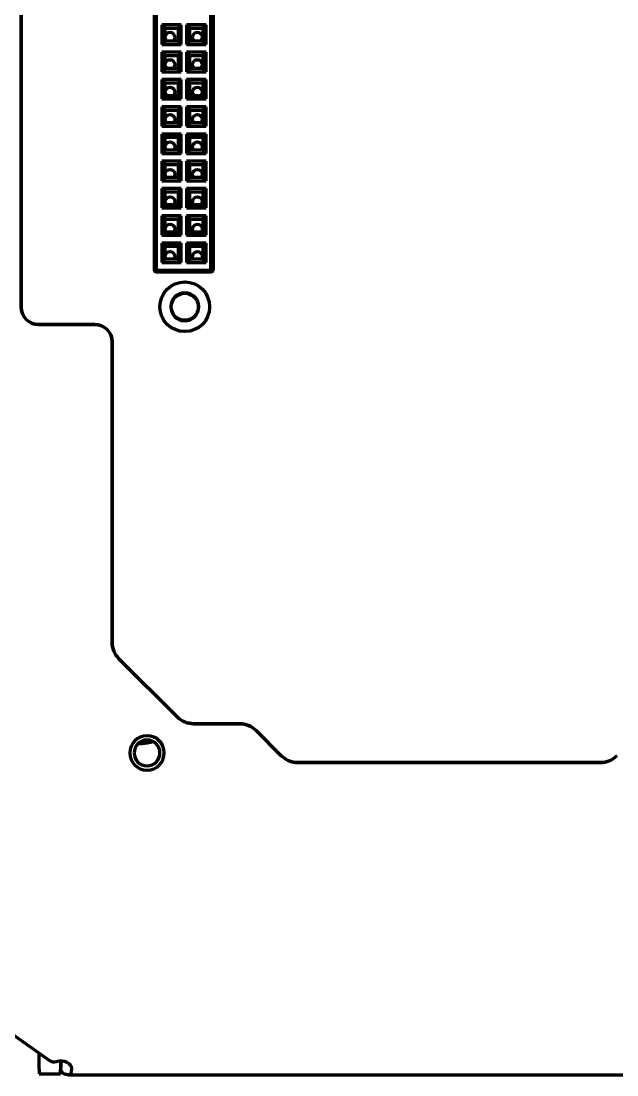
# Model space of a CAD drawing. Header units: millimetres. Extents: x 0 to 1189, y 0 to 841.
# Drawn here: x 253 to 308.2, y 352.5 to 450.2 of the extents above; entities that cross this region are included whole.
import ezdxf

# ---------------------------------------------------------------- set-up
doc = ezdxf.new("R2010")
doc.units = ezdxf.units.MM
doc.header["$LTSCALE"] = 0.75
doc.layers.add('Visible', color=7, linetype='Continuous', lineweight=70)

msp = doc.modelspace()

# ---------------------------------------------------------------- linework, layer by layer
at = {"layer": 'Visible'}
for p, q in [((252.969, 423.641), (252.969, 481.602)), ((252.969, 481.602), (252.969, 423.641)), ((265.325, 427.075), (265.325, 478.129)), ((265.505, 478.089), (265.505, 427.075)), ((265.505, 478.089), (265.505, 427.075)), ((270.545, 427.075), (270.545, 478.089)), ((270.545, 427.075), (270.545, 478.089)), ((270.765, 478.129), (270.765, 427.075)), ((266.018, 449.789), (266.018, 447.989)), ((267.818, 449.789), (266.018, 449.789)), ((266.018, 449.789), (266.318, 449.489)), ((266.018, 449.789), (266.018, 447.989)), ((267.818, 449.789), (266.018, 449.789)), ((266.018, 449.789), (266.318, 449.489)), ((266.318, 449.489), (267.518, 449.489)), ((266.318, 448.289), (266.318, 449.489)), ((266.318, 449.489), (267.518, 449.489)), ((266.318, 448.289), (266.318, 449.489)), ((267.818, 449.789), (267.518, 449.489)), ((267.818, 449.789), (267.518, 449.489)), ((267.518, 449.489), (267.518, 448.289)), ((267.518, 449.489), (267.518, 448.289)), ((267.818, 447.989), (267.818, 449.789)), ((267.818, 447.989), (267.818, 449.789)), ((268.318, 449.789), (268.318, 447.989)), ((270.118, 449.789), (268.318, 449.789)), ((268.318, 449.789), (268.618, 449.489)), ((268.318, 449.789), (268.318, 447.989)), ((270.118, 449.789), (268.318, 449.789)), ((268.318, 449.789), (268.618, 449.489)), ((268.618, 449.489), (269.818, 449.489)), ((268.618, 448.289), (268.618, 449.489)), ((268.618, 449.489), (269.818, 449.489)), ((268.618, 448.289), (268.618, 449.489)), ((270.118, 449.789), (269.818, 449.489)), ((270.118, 449.789), (269.818, 449.489)), ((269.818, 449.489), (269.818, 448.289)), ((269.818, 449.489), (269.818, 448.289)), ((270.118, 447.989), (270.118, 449.789)), ((270.118, 447.989), (270.118, 449.789)), ((266.318, 448.289), (266.018, 447.989)), ((266.318, 448.289), (266.018, 447.989)), ((267.518, 448.289), (266.318, 448.289)), ((267.518, 448.289), (266.318, 448.289)), ((267.818, 447.989), (267.518, 448.289)), ((267.818, 447.989), (267.518, 448.289)), ((268.618, 448.289), (268.318, 447.989)), ((268.618, 448.289), (268.318, 447.989)), ((269.818, 448.289), (268.618, 448.289)), ((269.818, 448.289), (268.618, 448.289)), ((270.118, 447.989), (269.818, 448.289)), ((270.118, 447.989), (269.818, 448.289)), ((266.018, 447.989), (267.818, 447.989)), ((266.018, 447.989), (267.818, 447.989)), ((268.318, 447.989), (270.118, 447.989)), ((268.318, 447.989), (270.118, 447.989)), ((266.018, 447.263), (266.018, 445.463)), ((267.818, 447.263), (266.018, 447.263)), ((266.018, 447.263), (266.318, 446.963)), ((266.018, 447.263), (266.018, 445.463)), ((267.818, 447.263), (266.018, 447.263)), ((266.018, 447.263), (266.318, 446.963)), ((266.318, 446.963), (267.518, 446.963)), ((266.318, 445.763), (266.318, 446.963)), ((266.318, 446.963), (267.518, 446.963)), ((266.318, 445.763), (266.318, 446.963)), ((267.818, 447.263), (267.518, 446.963)), ((267.818, 447.263), (267.518, 446.963)), ((267.518, 446.963), (267.518, 445.763)), ((267.518, 446.963), (267.518, 445.763)), ((267.818, 445.463), (267.818, 447.263)), ((267.818, 445.463), (267.818, 447.263)), ((268.318, 447.263), (268.318, 445.463)), ((270.118, 447.263), (268.318, 447.263)), ((268.318, 447.263), (268.618, 446.963)), ((268.318, 447.263), (268.318, 445.463)), ((270.118, 447.263), (268.318, 447.263)), ((268.318, 447.263), (268.618, 446.963)), ((268.618, 446.963), (269.818, 446.963)), ((268.618, 445.763), (268.618, 446.963)), ((268.618, 446.963), (269.818, 446.963)), ((268.618, 445.763), (268.618, 446.963)), ((270.118, 447.263), (269.818, 446.963)), ((270.118, 447.263), (269.818, 446.963)), ((269.818, 446.963), (269.818, 445.763)), ((269.818, 446.963), (269.818, 445.763)), ((270.118, 445.463), (270.118, 447.263)), ((270.118, 445.463), (270.118, 447.263)), ((266.318, 445.763), (266.018, 445.463)), ((266.318, 445.763), (266.018, 445.463)), ((266.018, 445.463), (267.818, 445.463)), ((266.018, 445.463), (267.818, 445.463)), ((267.518, 445.763), (266.318, 445.763)), ((267.518, 445.763), (266.318, 445.763)), ((267.818, 445.463), (267.518, 445.763)), ((267.818, 445.463), (267.518, 445.763)), ((268.618, 445.763), (268.318, 445.463)), ((268.618, 445.763), (268.318, 445.463)), ((268.318, 445.463), (270.118, 445.463)), ((268.318, 445.463), (270.118, 445.463)), ((269.818, 445.763), (268.618, 445.763)), ((269.818, 445.763), (268.618, 445.763)), ((270.118, 445.463), (269.818, 445.763)), ((270.118, 445.463), (269.818, 445.763)), ((266.018, 444.736), (266.018, 442.936)), ((267.818, 444.736), (266.018, 444.736)), ((266.018, 444.736), (266.318, 444.436)), ((266.018, 444.736), (266.018, 442.936)), ((267.818, 444.736), (266.018, 444.736)), ((266.018, 444.736), (266.318, 444.436)), ((266.318, 444.436), (267.518, 444.436)), ((266.318, 443.236), (266.318, 444.436)), ((266.318, 444.436), (267.518, 444.436)), ((266.318, 443.236), (266.318, 444.436)), ((267.818, 444.736), (267.518, 444.436)), ((267.818, 444.736), (267.518, 444.436)), ((267.518, 444.436), (267.518, 443.236)), ((267.518, 444.436), (267.518, 443.236)), ((267.818, 442.936), (267.818, 444.736)), ((267.818, 442.936), (267.818, 444.736)), ((268.318, 444.736), (268.318, 442.936)), ((270.118, 444.736), (268.318, 444.736)), ((268.318, 444.736), (268.618, 444.436)), ((268.318, 444.736), (268.318, 442.936)), ((270.118, 444.736), (268.318, 444.736)), ((268.318, 444.736), (268.618, 444.436)), ((268.618, 444.436), (269.818, 444.436)), ((268.618, 443.236), (268.618, 444.436)), ((268.618, 444.436), (269.818, 444.436)), ((268.618, 443.236), (268.618, 444.436)), ((270.118, 444.736), (269.818, 444.436)), ((270.118, 444.736), (269.818, 444.436)), ((269.818, 444.436), (269.818, 443.236)), ((269.818, 444.436), (269.818, 443.236)), ((270.118, 442.936), (270.118, 444.736)), ((270.118, 442.936), (270.118, 444.736)), ((266.318, 443.236), (266.018, 442.936)), ((266.318, 443.236), (266.018, 442.936)), ((266.018, 442.936), (267.818, 442.936)), ((266.018, 442.936), (267.818, 442.936)), ((267.518, 443.236), (266.318, 443.236)), ((267.518, 443.236), (266.318, 443.236)), ((267.818, 442.936), (267.518, 443.236)), ((267.818, 442.936), (267.518, 443.236)), ((268.618, 443.236), (268.318, 442.936)), ((268.618, 443.236), (268.318, 442.936)), ((268.318, 442.936), (270.118, 442.936)), ((268.318, 442.936), (270.118, 442.936)), ((269.818, 443.236), (268.618, 443.236)), ((269.818, 443.236), (268.618, 443.236)), ((270.118, 442.936), (269.818, 443.236)), ((270.118, 442.936), (269.818, 443.236)), ((266.018, 442.21), (266.018, 440.41)), ((267.818, 442.21), (266.018, 442.21)), ((266.018, 442.21), (266.318, 441.91)), ((266.018, 442.21), (266.018, 440.41)), ((267.818, 442.21), (266.018, 442.21)), ((266.018, 442.21), (266.318, 441.91)), ((266.318, 441.91), (267.518, 441.91)), ((266.318, 440.71), (266.318, 441.91)), ((266.318, 441.91), (267.518, 441.91)), ((266.318, 440.71), (266.318, 441.91)), ((267.818, 442.21), (267.518, 441.91)), ((267.818, 442.21), (267.518, 441.91)), ((267.518, 441.91), (267.518, 440.71)), ((267.518, 441.91), (267.518, 440.71)), ((267.818, 440.41), (267.818, 442.21)), ((267.818, 440.41), (267.818, 442.21)), ((268.318, 442.21), (268.318, 440.41)), ((270.118, 442.21), (268.318, 442.21)), ((268.318, 442.21), (268.618, 441.91)), ((268.318, 442.21), (268.318, 440.41)), ((270.118, 442.21), (268.318, 442.21)), ((268.318, 442.21), (268.618, 441.91)), ((268.618, 441.91), (269.818, 441.91)), ((268.618, 440.71), (268.618, 441.91)), ((268.618, 441.91), (269.818, 441.91)), ((268.618, 440.71), (268.618, 441.91)), ((270.118, 442.21), (269.818, 441.91)), ((270.118, 442.21), (269.818, 441.91)), ((269.818, 441.91), (269.818, 440.71)), ((269.818, 441.91), (269.818, 440.71)), ((270.118, 440.41), (270.118, 442.21)), ((270.118, 440.41), (270.118, 442.21)), ((266.318, 440.71), (266.018, 440.41)), ((266.318, 440.71), (266.018, 440.41)), ((267.518, 440.71), (266.318, 440.71)), ((267.518, 440.71), (266.318, 440.71)), ((267.818, 440.41), (267.518, 440.71)), ((267.818, 440.41), (267.518, 440.71)), ((268.618, 440.71), (268.318, 440.41)), ((268.618, 440.71), (268.318, 440.41)), ((269.818, 440.71), (268.618, 440.71)), ((269.818, 440.71), (268.618, 440.71)), ((270.118, 440.41), (269.818, 440.71)), ((270.118, 440.41), (269.818, 440.71)), ((266.018, 440.41), (267.818, 440.41)), ((266.018, 440.41), (267.818, 440.41)), ((266.018, 439.684), (266.018, 437.884)), ((267.818, 439.684), (266.018, 439.684)), ((266.018, 439.684), (266.318, 439.384)), ((266.018, 439.684), (266.018, 437.884)), ((267.818, 439.684), (266.018, 439.684)), ((266.018, 439.684), (266.318, 439.384)), ((267.818, 439.684), (267.518, 439.384)), ((267.818, 439.684), (267.518, 439.384)), ((267.818, 437.884), (267.818, 439.684)), ((267.818, 437.884), (267.818, 439.684)), ((268.318, 440.41), (270.118, 440.41)), ((268.318, 440.41), (270.118, 440.41)), ((268.318, 439.684), (268.318, 437.884)), ((270.118, 439.684), (268.318, 439.684)), ((268.318, 439.684), (268.618, 439.384)), ((268.318, 439.684), (268.318, 437.884)), ((270.118, 439.684), (268.318, 439.684)), ((268.318, 439.684), (268.618, 439.384)), ((270.118, 439.684), (269.818, 439.384)), ((270.118, 439.684), (269.818, 439.384)), ((270.118, 437.884), (270.118, 439.684)), ((270.118, 437.884), (270.118, 439.684)), ((266.318, 439.384), (267.518, 439.384)), ((266.318, 438.184), (266.318, 439.384)), ((266.318, 439.384), (267.518, 439.384)), ((266.318, 438.184), (266.318, 439.384)), ((267.518, 439.384), (267.518, 438.184)), ((267.518, 439.384), (267.518, 438.184)), ((268.618, 439.384), (269.818, 439.384)), ((268.618, 438.184), (268.618, 439.384)), ((268.618, 439.384), (269.818, 439.384)), ((268.618, 438.184), (268.618, 439.384)), ((269.818, 439.384), (269.818, 438.184)), ((269.818, 439.384), (269.818, 438.184)), ((266.318, 438.184), (266.018, 437.884)), ((266.318, 438.184), (266.018, 437.884)), ((266.018, 437.884), (267.818, 437.884)), ((266.018, 437.884), (267.818, 437.884)), ((267.518, 438.184), (266.318, 438.184)), ((267.518, 438.184), (266.318, 438.184)), ((267.818, 437.884), (267.518, 438.184)), ((267.818, 437.884), (267.518, 438.184)), ((268.618, 438.184), (268.318, 437.884)), ((268.618, 438.184), (268.318, 437.884)), ((268.318, 437.884), (270.118, 437.884)), ((268.318, 437.884), (270.118, 437.884)), ((269.818, 438.184), (268.618, 438.184)), ((269.818, 438.184), (268.618, 438.184)), ((270.118, 437.884), (269.818, 438.184)), ((270.118, 437.884), (269.818, 438.184)), ((266.018, 437.158), (266.018, 435.358)), ((267.818, 437.158), (266.018, 437.158)), ((266.018, 437.158), (266.318, 436.858)), ((266.018, 437.158), (266.018, 435.358)), ((267.818, 437.158), (266.018, 437.158)), ((266.018, 437.158), (266.318, 436.858)), ((266.318, 436.858), (267.518, 436.858)), ((266.318, 435.658), (266.318, 436.858)), ((266.318, 436.858), (267.518, 436.858)), ((266.318, 435.658), (266.318, 436.858)), ((267.818, 437.158), (267.518, 436.858)), ((267.818, 437.158), (267.518, 436.858)), ((267.518, 436.858), (267.518, 435.658)), ((267.518, 436.858), (267.518, 435.658)), ((267.818, 435.358), (267.818, 437.158)), ((267.818, 435.358), (267.818, 437.158)), ((268.318, 437.158), (268.318, 435.358)), ((270.118, 437.158), (268.318, 437.158)), ((268.318, 437.158), (268.618, 436.858)), ((268.318, 437.158), (268.318, 435.358)), ((270.118, 437.158), (268.318, 437.158)), ((268.318, 437.158), (268.618, 436.858)), ((268.618, 436.858), (269.818, 436.858)), ((268.618, 435.658), (268.618, 436.858)), ((268.618, 436.858), (269.818, 436.858)), ((268.618, 435.658), (268.618, 436.858)), ((270.118, 437.158), (269.818, 436.858)), ((270.118, 437.158), (269.818, 436.858)), ((269.818, 436.858), (269.818, 435.658)), ((269.818, 436.858), (269.818, 435.658)), ((270.118, 435.358), (270.118, 437.158)), ((270.118, 435.358), (270.118, 437.158)), ((266.318, 435.658), (266.018, 435.358)), ((266.318, 435.658), (266.018, 435.358)), ((267.518, 435.658), (266.318, 435.658)), ((267.518, 435.658), (266.318, 435.658)), ((267.818, 435.358), (267.518, 435.658)), ((267.818, 435.358), (267.518, 435.658)), ((268.618, 435.658), (268.318, 435.358)), ((268.618, 435.658), (268.318, 435.358)), ((269.818, 435.658), (268.618, 435.658)), ((269.818, 435.658), (268.618, 435.658)), ((270.118, 435.358), (269.818, 435.658)), ((270.118, 435.358), (269.818, 435.658)), ((266.018, 435.358), (267.818, 435.358)), ((266.018, 435.358), (267.818, 435.358)), ((266.018, 434.631), (266.018, 432.831)), ((267.818, 434.631), (266.018, 434.631)), ((266.018, 434.631), (266.318, 434.331)), ((266.018, 434.631), (266.018, 432.831)), ((267.818, 434.631), (266.018, 434.631)), ((266.018, 434.631), (266.318, 434.331)), ((267.818, 434.631), (267.518, 434.331)), ((267.818, 434.631), (267.518, 434.331)), ((267.818, 432.831), (267.818, 434.631)), ((267.818, 432.831), (267.818, 434.631)), ((268.318, 435.358), (270.118, 435.358)), ((268.318, 435.358), (270.118, 435.358)), ((268.318, 434.631), (268.318, 432.831)), ((270.118, 434.631), (268.318, 434.631)), ((268.318, 434.631), (268.618, 434.331)), ((268.318, 434.631), (268.318, 432.831)), ((270.118, 434.631), (268.318, 434.631)), ((268.318, 434.631), (268.618, 434.331)), ((270.118, 434.631), (269.818, 434.331)), ((270.118, 434.631), (269.818, 434.331)), ((270.118, 432.831), (270.118, 434.631)), ((270.118, 432.831), (270.118, 434.631)), ((266.318, 434.331), (267.518, 434.331)), ((266.318, 433.131), (266.318, 434.331)), ((266.318, 434.331), (267.518, 434.331)), ((266.318, 433.131), (266.318, 434.331)), ((267.518, 434.331), (267.518, 433.131)), ((267.518, 434.331), (267.518, 433.131)), ((268.618, 434.331), (269.818, 434.331)), ((268.618, 433.131), (268.618, 434.331)), ((268.618, 434.331), (269.818, 434.331)), ((268.618, 433.131), (268.618, 434.331)), ((269.818, 434.331), (269.818, 433.131)), ((269.818, 434.331), (269.818, 433.131)), ((266.318, 433.131), (266.018, 432.831)), ((266.318, 433.131), (266.018, 432.831)), ((266.018, 432.831), (267.818, 432.831)), ((266.018, 432.831), (267.818, 432.831)), ((267.518, 433.131), (266.318, 433.131)), ((267.518, 433.131), (266.318, 433.131)), ((267.818, 432.831), (267.518, 433.131)), ((267.818, 432.831), (267.518, 433.131)), ((268.618, 433.131), (268.318, 432.831)), ((268.618, 433.131), (268.318, 432.831)), ((268.318, 432.831), (270.118, 432.831)), ((268.318, 432.831), (270.118, 432.831)), ((269.818, 433.131), (268.618, 433.131)), ((269.818, 433.131), (268.618, 433.131)), ((270.118, 432.831), (269.818, 433.131)), ((270.118, 432.831), (269.818, 433.131)), ((266.018, 432.105), (266.018, 430.305)), ((267.818, 432.105), (266.018, 432.105)), ((266.018, 432.105), (266.318, 431.805)), ((266.018, 432.105), (266.018, 430.305)), ((267.818, 432.105), (266.018, 432.105)), ((266.018, 432.105), (266.318, 431.805)), ((266.318, 431.805), (267.518, 431.805)), ((266.318, 430.605), (266.318, 431.805)), ((266.318, 431.805), (267.518, 431.805)), ((266.318, 430.605), (266.318, 431.805)), ((267.818, 432.105), (267.518, 431.805)), ((267.818, 432.105), (267.518, 431.805)), ((267.518, 431.805), (267.518, 430.605)), ((267.518, 431.805), (267.518, 430.605)), ((267.818, 430.305), (267.818, 432.105)), ((267.818, 430.305), (267.818, 432.105)), ((268.318, 432.105), (268.318, 430.305)), ((270.118, 432.105), (268.318, 432.105)), ((268.318, 432.105), (268.618, 431.805)), ((268.318, 432.105), (268.318, 430.305)), ((270.118, 432.105), (268.318, 432.105)), ((268.318, 432.105), (268.618, 431.805)), ((268.618, 431.805), (269.818, 431.805)), ((268.618, 430.605), (268.618, 431.805)), ((268.618, 431.805), (269.818, 431.805)), ((268.618, 430.605), (268.618, 431.805)), ((270.118, 432.105), (269.818, 431.805)), ((270.118, 432.105), (269.818, 431.805)), ((269.818, 431.805), (269.818, 430.605)), ((269.818, 431.805), (269.818, 430.605)), ((270.118, 430.305), (270.118, 432.105)), ((270.118, 430.305), (270.118, 432.105)), ((266.318, 430.605), (266.018, 430.305)), ((266.318, 430.605), (266.018, 430.305)), ((266.018, 430.305), (267.818, 430.305)), ((266.018, 430.305), (267.818, 430.305)), ((267.518, 430.605), (266.318, 430.605)), ((267.518, 430.605), (266.318, 430.605)), ((267.818, 430.305), (267.518, 430.605)), ((267.818, 430.305), (267.518, 430.605)), ((268.618, 430.605), (268.318, 430.305)), ((268.618, 430.605), (268.318, 430.305)), ((268.318, 430.305), (270.118, 430.305)), ((268.318, 430.305), (270.118, 430.305)), ((269.818, 430.605), (268.618, 430.605)), ((269.818, 430.605), (268.618, 430.605)), ((270.118, 430.305), (269.818, 430.605)), ((270.118, 430.305), (269.818, 430.605)), ((267.818, 429.579), (266.018, 429.579)), ((266.018, 429.579), (266.318, 429.279)), ((266.018, 429.579), (266.018, 427.779)), ((267.818, 429.579), (266.018, 429.579)), ((266.018, 429.579), (266.318, 429.279)), ((266.018, 429.579), (266.018, 427.779)), ((266.318, 429.279), (267.518, 429.279)), ((266.318, 428.079), (266.318, 429.279)), ((266.318, 429.279), (267.518, 429.279)), ((266.318, 428.079), (266.318, 429.279)), ((267.818, 429.579), (267.518, 429.279)), ((267.818, 429.579), (267.518, 429.279)), ((267.518, 429.279), (267.518, 428.079)), ((267.518, 429.279), (267.518, 428.079)), ((267.818, 427.779), (267.818, 429.579)), ((267.818, 427.779), (267.818, 429.579)), ((268.318, 429.579), (268.318, 427.779)), ((270.118, 429.579), (268.318, 429.579)), ((268.318, 429.579), (268.618, 429.279)), ((268.318, 429.579), (268.318, 427.779)), ((270.118, 429.579), (268.318, 429.579)), ((268.318, 429.579), (268.618, 429.279)), ((268.618, 429.279), (269.818, 429.279)), ((268.618, 428.079), (268.618, 429.279)), ((268.618, 429.279), (269.818, 429.279)), ((268.618, 428.079), (268.618, 429.279)), ((270.118, 429.579), (269.818, 429.279)), ((270.118, 429.579), (269.818, 429.279)), ((269.818, 429.279), (269.818, 428.079)), ((269.818, 429.279), (269.818, 428.079)), ((270.118, 427.779), (270.118, 429.579)), ((270.118, 427.779), (270.118, 429.579)), ((266.318, 428.079), (266.018, 427.779)), ((266.318, 428.079), (266.018, 427.779)), ((266.018, 427.779), (267.818, 427.779)), ((266.018, 427.779), (267.818, 427.779)), ((267.518, 428.079), (266.318, 428.079)), ((267.518, 428.079), (266.318, 428.079)), ((267.818, 427.779), (267.518, 428.079)), ((267.818, 427.779), (267.518, 428.079)), ((268.618, 428.079), (268.318, 427.779)), ((268.618, 428.079), (268.318, 427.779)), ((268.318, 427.779), (270.118, 427.779)), ((268.318, 427.779), (270.118, 427.779)), ((269.818, 428.079), (268.618, 428.079)), ((269.818, 428.079), (268.618, 428.079)), ((270.118, 427.779), (269.818, 428.079)), ((270.118, 427.779), (269.818, 428.079)), ((265.505, 427.075), (270.545, 427.075)), ((265.505, 427.075), (270.545, 427.075)), ((270.585, 426.895), (265.505, 426.895)), ((259.805, 422.041), (254.569, 422.041)), ((254.569, 422.041), (259.805, 422.041)), ((261.405, 392.594), (261.405, 420.441)), ((261.405, 420.441), (261.405, 392.594)), ((267.437, 385.667), (262.038, 391.067)), ((262.038, 391.067), (267.437, 385.667)), ((273.238, 385.035), (268.965, 385.035)), ((268.965, 385.035), (273.238, 385.035)), ((277.09, 382.077), (274.765, 384.402)), ((274.765, 384.402), (277.09, 382.077)), ((264.154, 383.161), (263.779, 383.161)), ((306.674, 381.445), (278.617, 381.445)), ((278.617, 381.445), (306.674, 381.445)), ((245.085, 361.263), (255.597, 353.83)), ((254.635, 353.04), (254.635, 354.509)), ((256.635, 353.795), (256.635, 353.04)), ((256.645, 353.795), (256.645, 353.148)), ((256.652, 353.088), (256.652, 353.795)), ((254.635, 353.04), (254.635, 352.601)), ((254.635, 352.601), (256.635, 352.601)), ((256.635, 352.601), (256.635, 353.04)), ((257.361, 352.499), (327.93, 352.499))]:
    msp.add_line(p, q, dxfattribs=at)
for radius in [2.3, 1.25]:
    msp.add_circle((268.145, 423.675), radius, dxfattribs=at)
at = {"layer": 'Visible', "extrusion": (0, 0, -1)}
for centre, radius in [((-268.145, 423.675), 1.3), ((-264.645, 382.33), 1.6), ((-264.645, 382.33), 1.2)]:
    msp.add_circle(centre, radius, dxfattribs=at)
for centre, radius, start, end in [((-266.775, 448.665), 0.445, 302.3502, 237.6498), ((-269.315, 448.665), 0.445, 302.3502, 237.6498), ((-266.775, 446.125), 0.445, 305.51064, 234.48936), ((-269.315, 446.125), 0.445, 305.51064, 234.48936), ((-266.775, 443.585), 0.445, 308.44346, 231.55654), ((-269.315, 443.585), 0.445, 308.44346, 231.55654), ((-266.775, 441.045), 0.445, 311.19813, 228.80187), ((-269.315, 441.045), 0.445, 311.19813, 228.80187), ((-266.775, 438.505), 0.445, 313.80906, 226.19094), ((-269.315, 438.505), 0.445, 313.80906, 226.19094), ((-266.775, 435.965), 0.445, 316.30136, 223.69864), ((-269.315, 435.965), 0.445, 316.30136, 223.69864), ((-266.775, 433.425), 0.445, 318.69406, 221.30594), ((-269.315, 433.425), 0.445, 318.69406, 221.30594), ((-266.775, 430.885), 0.445, 321.00195, 218.99805), ((-269.315, 430.885), 0.445, 321.00195, 218.99805), ((-266.775, 428.345), 0.445, 323.23686, 216.76314), ((-269.315, 428.345), 0.445, 323.23686, 216.76314), ((-265.505, 427.075), 0.18, 270, 0), ((-270.585, 427.075), 0.18, 180, 270), ((-254.569, 423.641), 1.6, 270, 0), ((-259.805, 420.441), 1.6, 90, 180), ((-263.565, 392.594), 2.16, 315, 0), ((-268.965, 387.195), 2.16, 270, 315), ((-273.238, 382.875), 2.16, 90, 135), ((-263.795, 387.51), 4.364, 250.96462, 265.28362), ((-278.617, 383.605), 2.16, 270, 315), ((-306.674, 383.605), 2.16, 225, 270)]:
    msp.add_arc(centre, radius, start, end, dxfattribs=at)
at = {"layer": 'Visible'}
for centre, radius, start, end in [((268.145, 423.675), 3.3, 77.35564, 102.64436), ((254.569, 423.641), 1.6, 180, 270), ((259.805, 420.441), 1.6, 0, 90), ((263.565, 392.594), 2.16, 180, 225), ((268.965, 387.195), 2.16, 225, 270), ((273.238, 382.875), 2.16, 45, 90), ((278.617, 383.605), 2.16, 225, 270), ((306.674, 383.605), 2.16, 270, 315)]:
    msp.add_arc(centre, radius, start, end, dxfattribs=at)
msp.add_ellipse((256.021, 354.13), major_axis=(0.6, 0), ratio=0.707107, start_param=3.926991, end_param=5.11339, dxfattribs=at)
at = {"layer": 'Visible', "extrusion": (0, 0, -1)}
for centre, major_axis, start_param, end_param in [((256.645, 353.088), (1, 0), 4.311388, 6.283185), ((257.245, 353.148), (0.6, 0), 2.999059, 3.141593)]:
    msp.add_ellipse(centre, major_axis=major_axis, ratio=0.707107, start_param=start_param, end_param=end_param, dxfattribs=at)
at = {"layer": 'Visible'}
msp.add_open_spline([(257.02, 352.565), (256.827, 352.61), (256.681, 352.758), (256.652, 353.088)], degree=3, dxfattribs=at)
msp.add_open_spline([(257.645, 353.088), (257.645, 352.693), (257.55, 352.511), (257.383, 352.5), (257.283, 352.494), (257.158, 352.533), (257.02, 352.565)], degree=3, knots=[-1.1864, -1.1864, -1.1864, -1.1864, -0.444772, -0.444772, -0.444772, 0, 0, 0, 0], dxfattribs=at)

doc.saveas('drawing.dxf')
